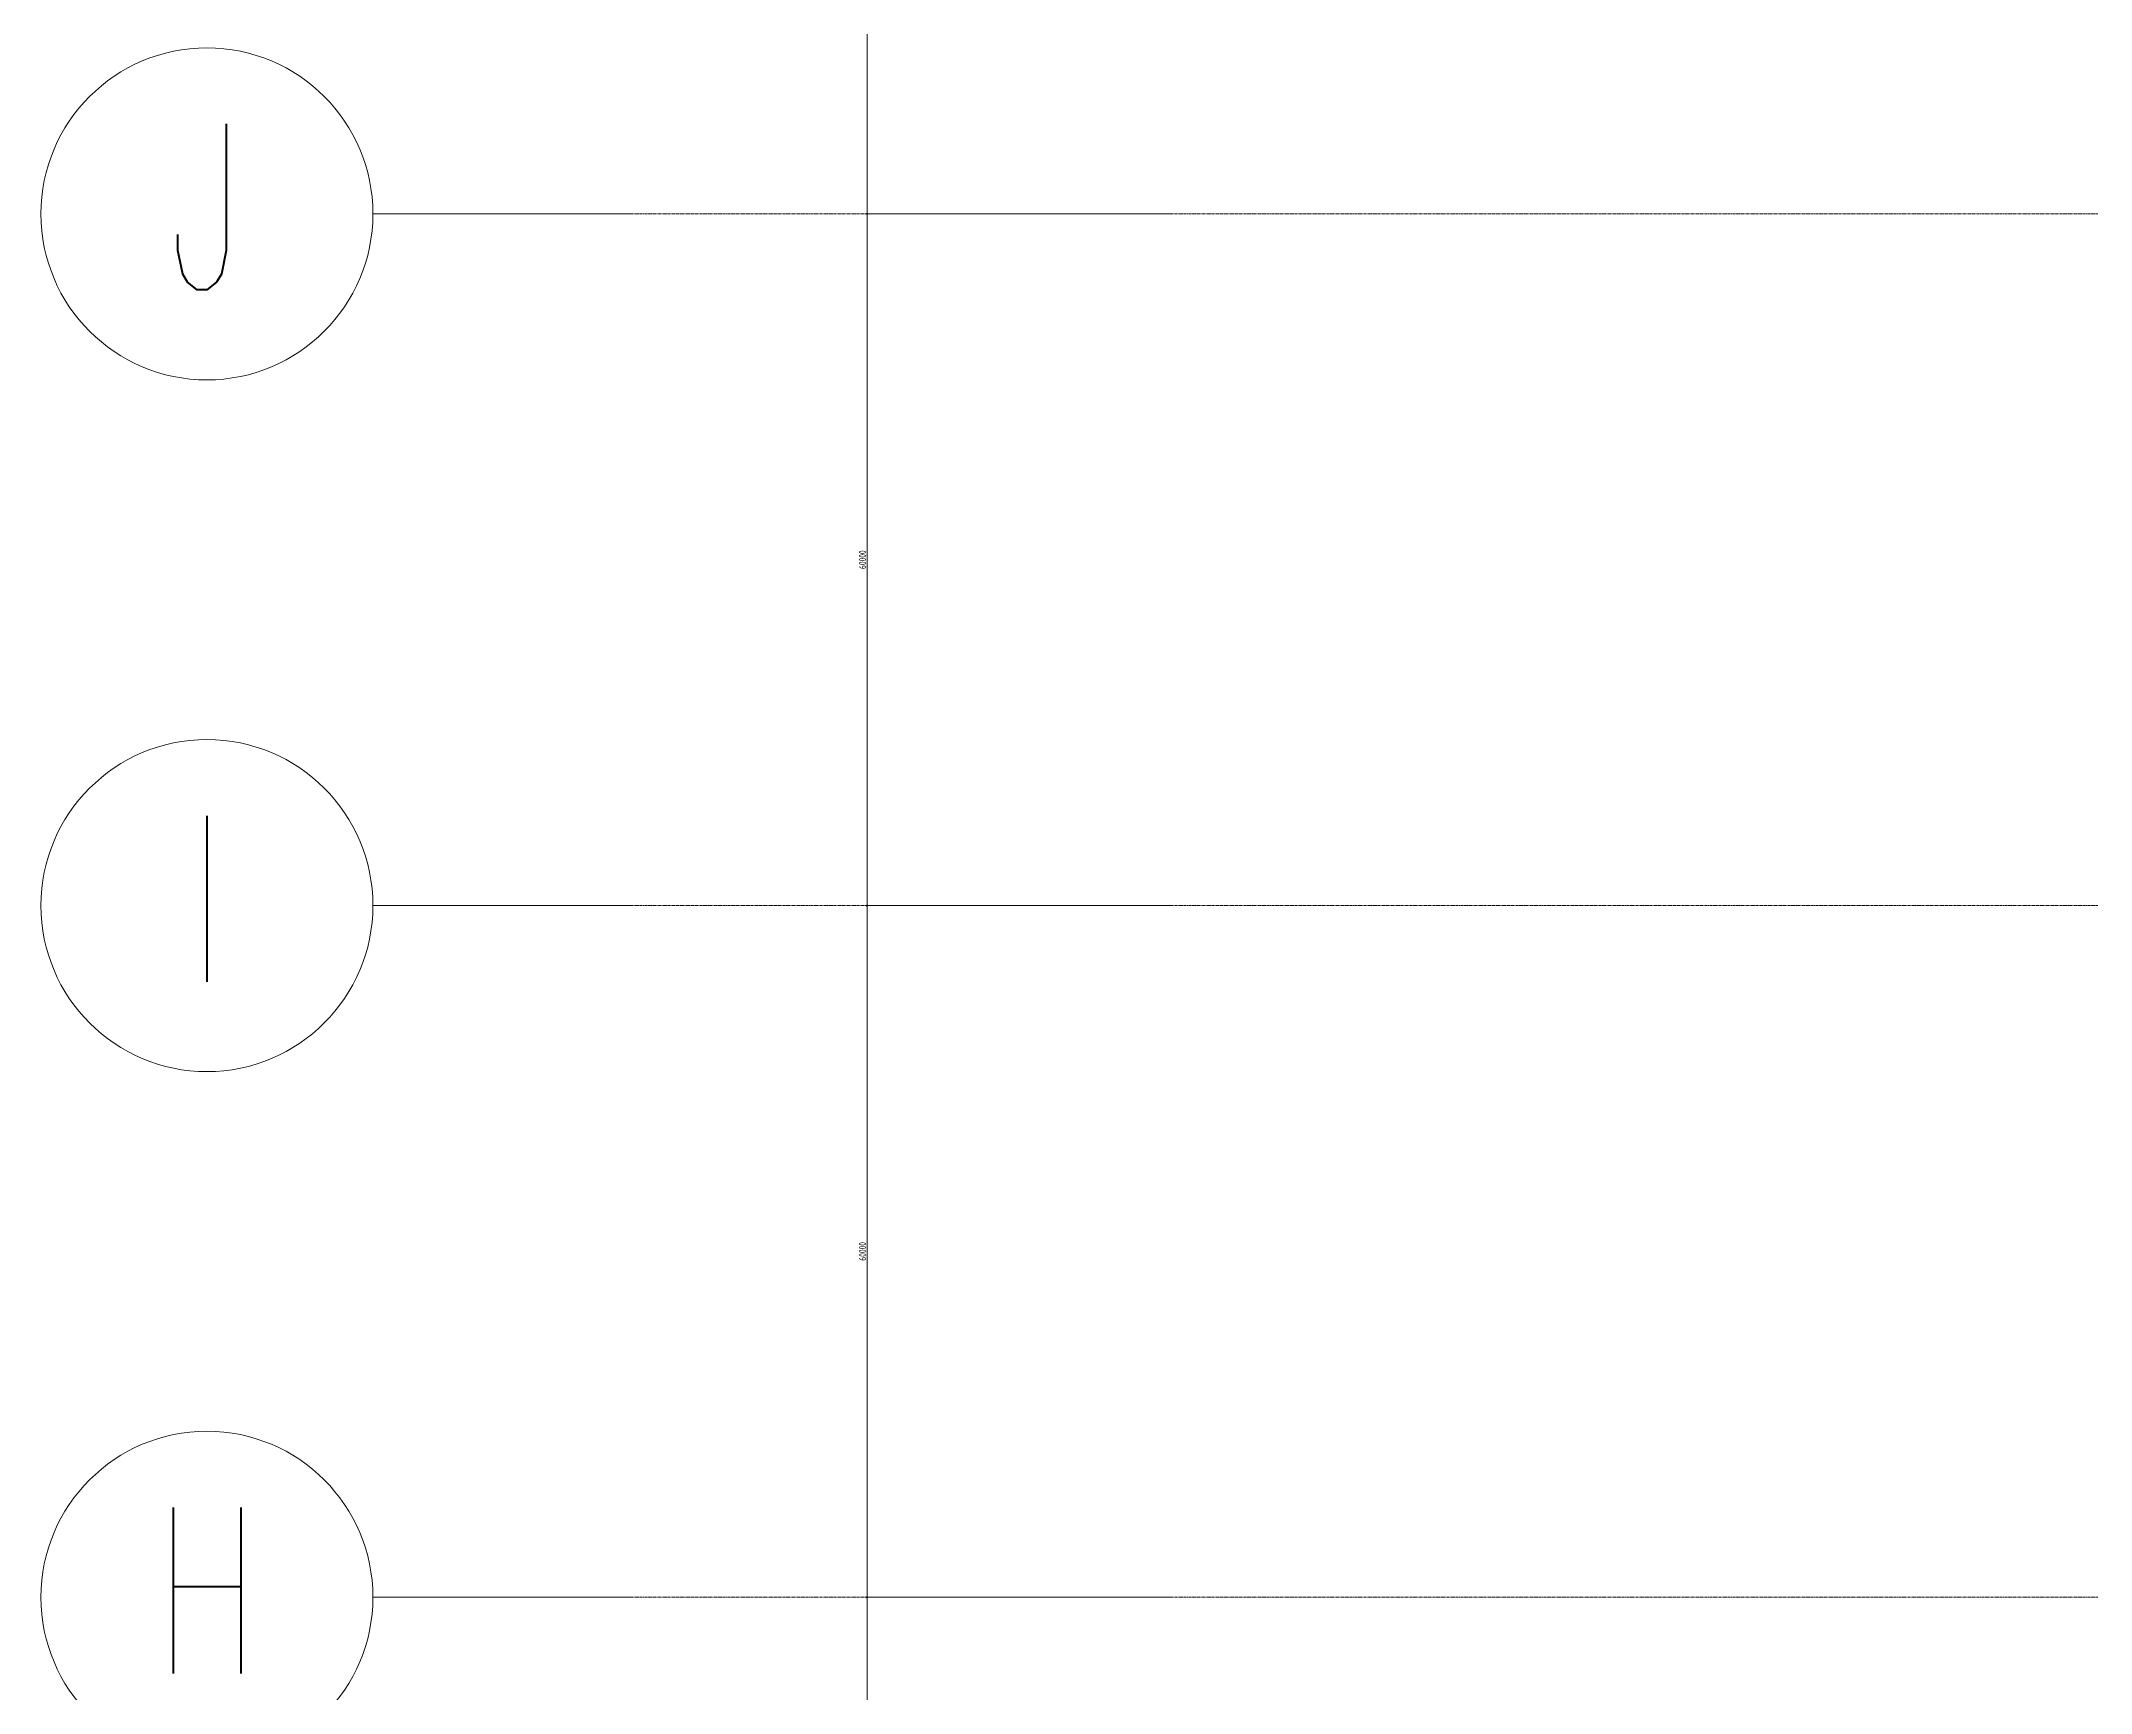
# Model space of a CAD drawing. Extents: x 73996 to 686888, y -9729 to 263202.
# Drawn here: x 248377 to 266164, y 222372 to 236702 of the extents above; entities that cross this region are included whole.
import ezdxf
from ezdxf.enums import TextEntityAlignment as Align

# ---------------------------------------------------------------- set-up
doc = ezdxf.new("R2010")
doc.units = 0
doc.header["$LTSCALE"] = 20
doc.linetypes.add('Data Center Layout_L20$0$CENTER', pattern=[2, 1.25, -0.25, 0.25, -0.25])
doc.layers.add('Data Center Layout_L20$0$98-DIM', color=252, linetype='Continuous')
doc.layers.add('Data Center Layout_L20$0$MACHINE-DIM', color=252, linetype='Continuous')
doc.layers.add('Data Center Layout_L20$0$FLAG', color=252, linetype='Continuous', lineweight=0)
doc.layers.add('Data Center Layout_L20$0$H-SIN', color=252, linetype='Data Center Layout_L20$0$CENTER', lineweight=9)
doc.styles.add('Data Center Layout_L20$0$dim-txt', font='isocp.shx', dxfattribs={"width": 0.7, "bigfont": 'chineset.shx'})
doc.styles.add('Data Center Layout_L20$0$型式1', font='simplex.shx', dxfattribs={"width": 0.68, "bigfont": 'chineset.shx'})
doc.dimstyles.new('Data Center Layout_L20$0$ARCH-dim-200MM', dxfattribs={"dimscale": 200, "dimtxt": 0.3, "dimasz": 0.1, "dimexe": 0.1, "dimexo": 0.1, "dimgap": 0.05, "dimtad": 1, "dimdec": 0, "dimlfac": 10, "dimdsep": 46, "dimtxsty": 'Data Center Layout_L20$0$dim-txt', "dimblk": 'Data Center Layout_L20$0$_Dot', "dimcen": 2, "dimclrd": 256, "dimclre": 256, "dimclrt": 256, "dimadec": 0, "dimazin": 0, "dimtfac": 0.8, "dimtdec": 1, "dimtix": 1, "dimtmove": 2, "dimatfit": 3, "dimldrblk": 'Data Center Layout_L20$0$_ArchTick', "dimfxl": 1, "dimtvp": 1, "dimtolj": 1, "dimlwd": 13, "dimlwe": 9, "dimarcsym": 0})

# ---------------------------------------------------------------- blocks, each defined once
blk = doc.blocks.new('Data Center Layout_L20$0$_Dot')
at = {"layer": 'Data Center Layout_L20$0$MACHINE-DIM', "color": 0, "lineweight": -2}
blk.add_line((-0.5, 0), (-1, 0), dxfattribs=at)
at = {"layer": 'Data Center Layout_L20$0$MACHINE-DIM', "color": 0, "const_width": 0.5}
blk.add_lwpolyline([(-0.25, 0, 1), (0.25, 0, 1)], format="xyb", close=True, dxfattribs=at)
blk = doc.blocks.new('*D81')
at = {"layer": 'Data Center Layout_L20$0$98-DIM', "lineweight": 9, "transparency": 16777216}
for p, q in [((300193, 202046), (297540, 202046)), ((300193, 196046), (297540, 196046))]:
    blk.add_line(p, q, dxfattribs=at)
at = {"layer": 'Data Center Layout_L20$0$98-DIM', "lineweight": 13, "transparency": 16777216}
blk.add_line((297560, 196066), (297560, 202026), dxfattribs=at)
at = {"layer": 'DEFPOINTS', "color": 0, "transparency": 16777216}
for p in [(297560, 202046), (300213, 202046), (300213, 196046)]:
    blk.add_point(p, dxfattribs=at)
at = {"layer": 'Data Center Layout_L20$0$98-DIM', "lineweight": 13, "transparency": 16777216, "xscale": 20, "yscale": 20, "zscale": 20}
for p, rotation in [((297560, 202046), 90), ((297560, 196046), 270)]:
    blk.add_blockref('Data Center Layout_L20$0$_Dot', p, dxfattribs=dict(at, rotation=rotation))
at = {"layer": 'Data Center Layout_L20$0$98-DIM', "transparency": 16777216, "insert": (297520, 199046), "char_height": 60, "attachment_point": 5, "rotation": 90, "style": 'Data Center Layout_L20$0$dim-txt'}
blk.add_mtext('\\A1;60000', dxfattribs=at)
blk = doc.blocks.new('Data Center Layout_L20$0$_ArchTick')
at = {"layer": 'Data Center Layout_L20$0$MACHINE-DIM', "color": 0, "const_width": 0.15}
blk.add_lwpolyline([(-0.5, -0.5), (0.5, 0.5)], dxfattribs=at)
blk = doc.blocks.new('*D82')
at = {"layer": 'Data Center Layout_L20$0$98-DIM', "lineweight": 9, "transparency": 16777216}
for p, q in [((300193, 208046), (297540, 208046)), ((300193, 202046), (297540, 202046))]:
    blk.add_line(p, q, dxfattribs=at)
at = {"layer": 'Data Center Layout_L20$0$98-DIM', "lineweight": 13, "transparency": 16777216}
blk.add_line((297560, 202066), (297560, 208026), dxfattribs=at)
at = {"layer": 'DEFPOINTS', "color": 0, "transparency": 16777216}
for p in [(297560, 208046), (300213, 208046), (300213, 202046)]:
    blk.add_point(p, dxfattribs=at)
at = {"layer": 'Data Center Layout_L20$0$98-DIM', "lineweight": 13, "transparency": 16777216, "xscale": 20, "yscale": 20, "zscale": 20}
for p, rotation in [((297560, 208046), 90), ((297560, 202046), 270)]:
    blk.add_blockref('Data Center Layout_L20$0$_Dot', p, dxfattribs=dict(at, rotation=rotation))
at = {"layer": 'Data Center Layout_L20$0$98-DIM', "transparency": 16777216, "insert": (297520, 205046), "char_height": 60, "attachment_point": 5, "rotation": 90, "style": 'Data Center Layout_L20$0$dim-txt'}
blk.add_mtext('\\A1;60000', dxfattribs=at)
blk = doc.blocks.new('*D85')
at = {"layer": 'Data Center Layout_L20$0$98-DIM', "lineweight": 9, "transparency": 16777216}
for p, q in [((300193, 190046), (297540, 190046)), ((300193, 184046), (297540, 184046))]:
    blk.add_line(p, q, dxfattribs=at)
at = {"layer": 'Data Center Layout_L20$0$98-DIM', "lineweight": 13, "transparency": 16777216}
blk.add_line((297560, 184066), (297560, 190026), dxfattribs=at)
at = {"layer": 'DEFPOINTS', "color": 0, "transparency": 16777216}
for p in [(297560, 190046), (300213, 190046), (300213, 184046)]:
    blk.add_point(p, dxfattribs=at)
at = {"layer": 'Data Center Layout_L20$0$98-DIM', "lineweight": 13, "transparency": 16777216, "xscale": 20, "yscale": 20, "zscale": 20}
for p, rotation in [((297560, 190046), 90), ((297560, 184046), 270)]:
    blk.add_blockref('Data Center Layout_L20$0$_Dot', p, dxfattribs=dict(at, rotation=rotation))
at = {"layer": 'Data Center Layout_L20$0$98-DIM', "transparency": 16777216, "insert": (297520, 187046), "char_height": 60, "attachment_point": 5, "rotation": 90, "style": 'Data Center Layout_L20$0$dim-txt'}
blk.add_mtext('\\A1;60000', dxfattribs=at)
blk = doc.blocks.new('*D93')
at = {"layer": 'Data Center Layout_L20$0$98-DIM', "lineweight": 9, "transparency": 16777216}
for p, q in [((300193, 196046), (297540, 196046)), ((300193, 190046), (297540, 190046))]:
    blk.add_line(p, q, dxfattribs=at)
at = {"layer": 'Data Center Layout_L20$0$98-DIM', "lineweight": 13, "transparency": 16777216}
blk.add_line((297560, 190066), (297560, 196026), dxfattribs=at)
at = {"layer": 'DEFPOINTS', "color": 0, "transparency": 16777216}
for p in [(297560, 196046), (300213, 196046), (300213, 190046)]:
    blk.add_point(p, dxfattribs=at)
at = {"layer": 'Data Center Layout_L20$0$98-DIM', "lineweight": 13, "transparency": 16777216, "xscale": 20, "yscale": 20, "zscale": 20}
for p, rotation in [((297560, 196046), 90), ((297560, 190046), 270)]:
    blk.add_blockref('Data Center Layout_L20$0$_Dot', p, dxfattribs=dict(at, rotation=rotation))
at = {"layer": 'Data Center Layout_L20$0$98-DIM', "transparency": 16777216, "insert": (297520, 193046), "char_height": 60, "attachment_point": 5, "rotation": 90, "style": 'Data Center Layout_L20$0$dim-txt'}
blk.add_mtext('\\A1;60000', dxfattribs=at)
blk = doc.blocks.new('Data Center Layout_L20$0$A$C80dc7663')
at = {"layer": 'Data Center Layout_L20$0$FLAG'}
for p, q in [((295521.89, 202045.59), (293271.89, 202045.59)), ((295521.89, 196045.59), (293271.89, 196045.59)), ((295521.89, 190045.59), (293271.89, 190045.59))]:
    blk.add_line(p, q, dxfattribs=at)
for centre in [(291831.89, 202045.59), (291831.89, 196045.59), (291831.89, 190045.59)]:
    blk.add_circle(centre, 1440, dxfattribs=at)
at = {"layer": 'Data Center Layout_L20$0$H-SIN'}
for p, q in [((294307.41, 202045.59), (588940.24, 202045.59)), ((294307.41, 196045.59), (588940.24, 196045.59)), ((294307.41, 190045.59), (588940.24, 190045.59))]:
    blk.add_line(p, q, dxfattribs=at)
at = {"layer": 'Data Center Layout_L20$0$98-DIM', "style": 'Data Center Layout_L20$0$型式1', "width": 0.68}
for s, p in [('J', (291831.89, 202825.59)), ('I', (291831.89, 196825.59)), ('H', (291831.89, 190825.59))]:
    blk.add_text(s, height=1440, dxfattribs=at).set_placement(p, align=Align.TOP_CENTER)
at = {"layer": 'Data Center Layout_L20$0$98-DIM'}
for base, p1, p2, picture, middle in [((297559.84, 208045.59), (300213.11, 202045.59), (300213.11, 208045.59), '*D82', (297519.84, 205045.59)), ((297559.84, 202045.59), (300213.11, 196045.59), (300213.11, 202045.59), '*D81', (297519.84, 199045.59)), ((297559.84, 196045.59), (300213.11, 190045.59), (300213.11, 196045.59), '*D93', (297519.84, 193045.59)), ((297559.84, 190045.59), (300213.11, 184045.59), (300213.11, 190045.59), '*D85', (297519.84, 187045.59))]:
    dim = blk.add_linear_dim(base=base, p1=p1, p2=p2, angle=90, dimstyle='Data Center Layout_L20$0$ARCH-dim-200MM', dxfattribs=at)
    dim.commit()
    dim.dimension.update_dxf_attribs({"geometry": picture, "text_midpoint": middle})
blk = doc.blocks.new('Data Center Layout_L20')
blk.add_blockref('Data Center Layout_L20$0$A$C80dc7663', (-42015, 33157))

msp = doc.modelspace()

# ---------------------------------------------------------------- block references
msp.add_blockref('Data Center Layout_L20', (0, 0))

doc.saveas('drawing.dxf')
